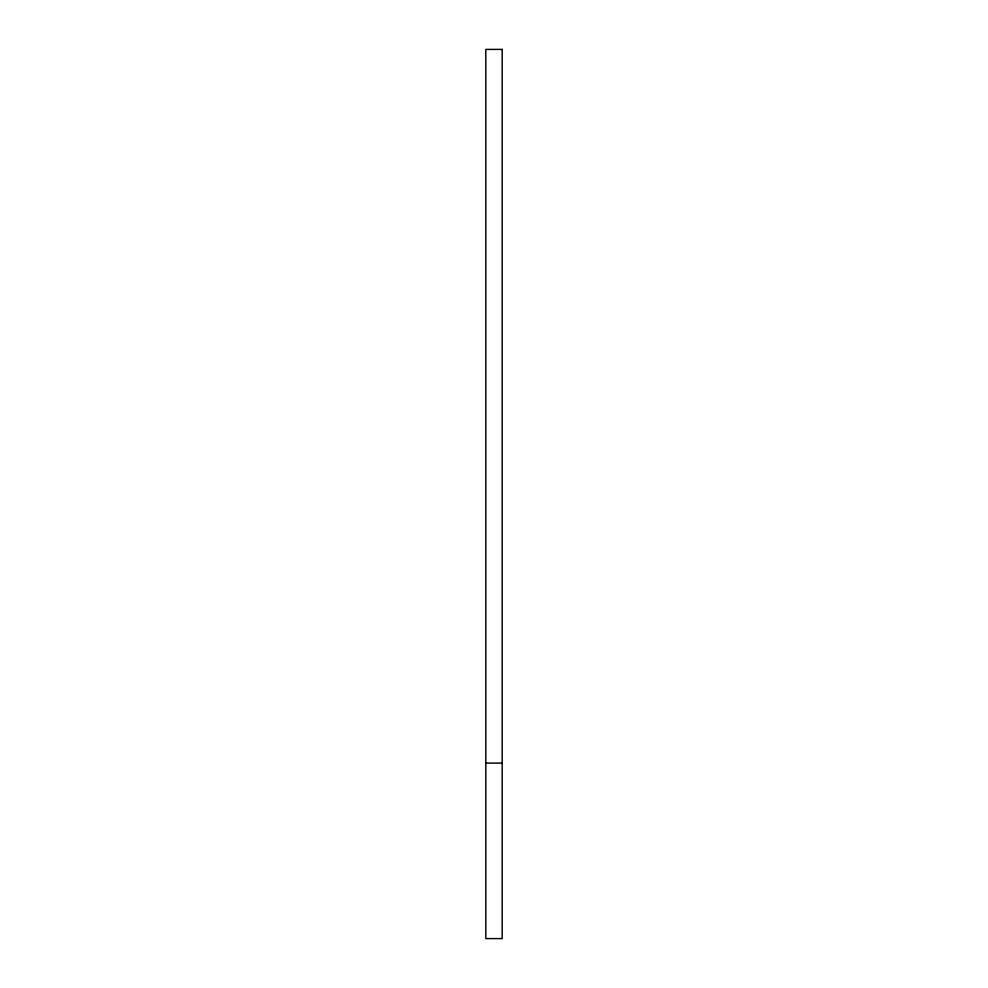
<?xml version="1.0" encoding="UTF-8"?>
<svg xmlns="http://www.w3.org/2000/svg" width="988" height="988" viewBox="0 0 988 988"><rect width="100%" height="100%" fill="white"/><g stroke="black" fill="none" stroke-linecap="round" stroke-linejoin="round"><path stroke-width="1.48" d="M485.812 763.094L502.188 763.094M502.188 49.4L485.812 49.4L485.812 938.6L502.188 938.6L502.188 49.4"/></g></svg>
